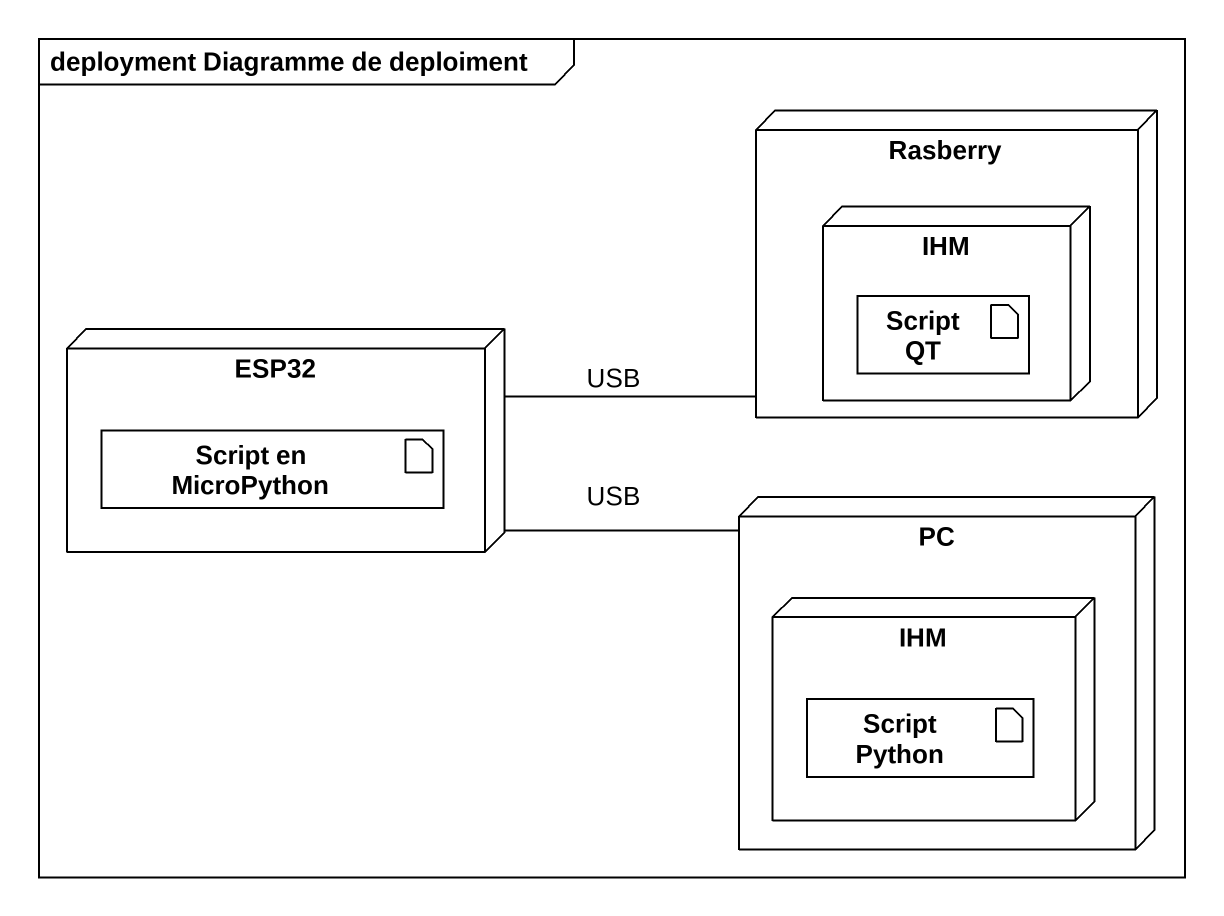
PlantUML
@startuml
mainframe deployment Diagramme de deploiment
node Rasberry {
  node IHM {
    artifact "Script QT" as Script_QT
  }
}
node ESP32 {
  artifact "Script en MicroPython" as Script_en_MicroPython
}
node PC {
  node "IHM" as IHM_2 {
    artifact "Script Python" as Script_Python
  }
}
ESP32 -right- Rasberry : USB
ESP32 -right- PC : USB
@enduml
